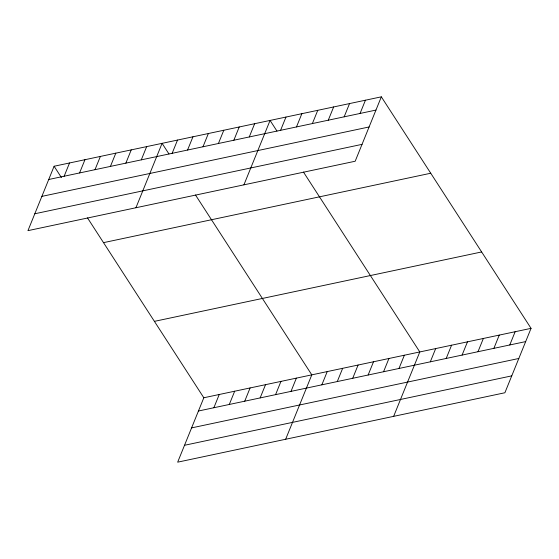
<?xml version="1.0" encoding="UTF-8"?>
<svg xmlns="http://www.w3.org/2000/svg" width="559" height="559" viewBox="0 0 559 559"><rect width="100%" height="100%" fill="white"/><g stroke="black" fill="none" stroke-linecap="round" stroke-linejoin="round"><path stroke-width="0.84" d="M54.104 166.247L27.95 230.65L355.182 161.237L381.336 96.833L54.104 166.247L61.42 177.559M64.152 176.225L69.533 162.969M79.574 172.948L84.954 159.699M95.002 169.677L100.382 156.429M110.43 166.407L115.811 153.152M125.859 163.13L131.239 149.882M141.28 159.86L146.661 146.612M135.935 207.745L162.089 143.335L168.951 153.949M172.137 153.32L177.517 140.064M187.558 150.043L192.946 136.794M202.987 146.772L208.367 133.524M218.415 143.502L223.796 130.247M233.844 140.225L239.224 126.977M249.265 136.955L254.645 123.707M243.92 184.84L270.074 120.43L276.936 131.044M280.59 130.31L285.97 117.062M296.48 126.942L301.86 113.687M312.376 123.567L317.757 110.319M87.497 217.884L203.818 397.763L177.664 462.167L504.896 392.753L531.05 328.35L381.336 96.833M328.273 120.199L333.653 106.944M213.866 407.742L219.247 394.486M344.162 116.824L349.543 103.576M229.295 404.464L234.675 391.216M360.059 113.456L365.439 100.201M244.716 401.194L250.097 387.946M260.145 397.924L265.525 384.669M275.573 394.654L280.953 381.399M291.001 391.377L296.382 378.129M285.649 439.262L311.803 374.858L195.482 194.979M321.851 384.837L327.232 371.581M337.28 381.559L342.66 368.311M352.708 378.289L358.088 365.041M368.129 375.019L373.51 361.764M383.558 371.742L388.938 358.494M398.986 368.472L404.367 355.224M393.641 416.357L419.795 351.946L303.467 172.074M430.304 361.827L435.685 348.578M446.201 358.459L451.581 345.203M462.09 355.084L467.471 341.835M477.987 351.716L483.367 338.461M493.883 348.341L499.264 335.093M509.773 344.973L515.153 331.718M48.724 179.495L375.955 110.081M41.869 196.377L369.101 126.963M34.805 213.769L362.036 144.355M103.513 242.648L430.737 173.234M154.41 321.362L481.641 251.948M203.818 397.763L531.05 328.35M198.438 411.012L525.67 341.598M191.583 427.894L518.815 358.48M184.519 445.285L511.751 375.872"/></g></svg>
